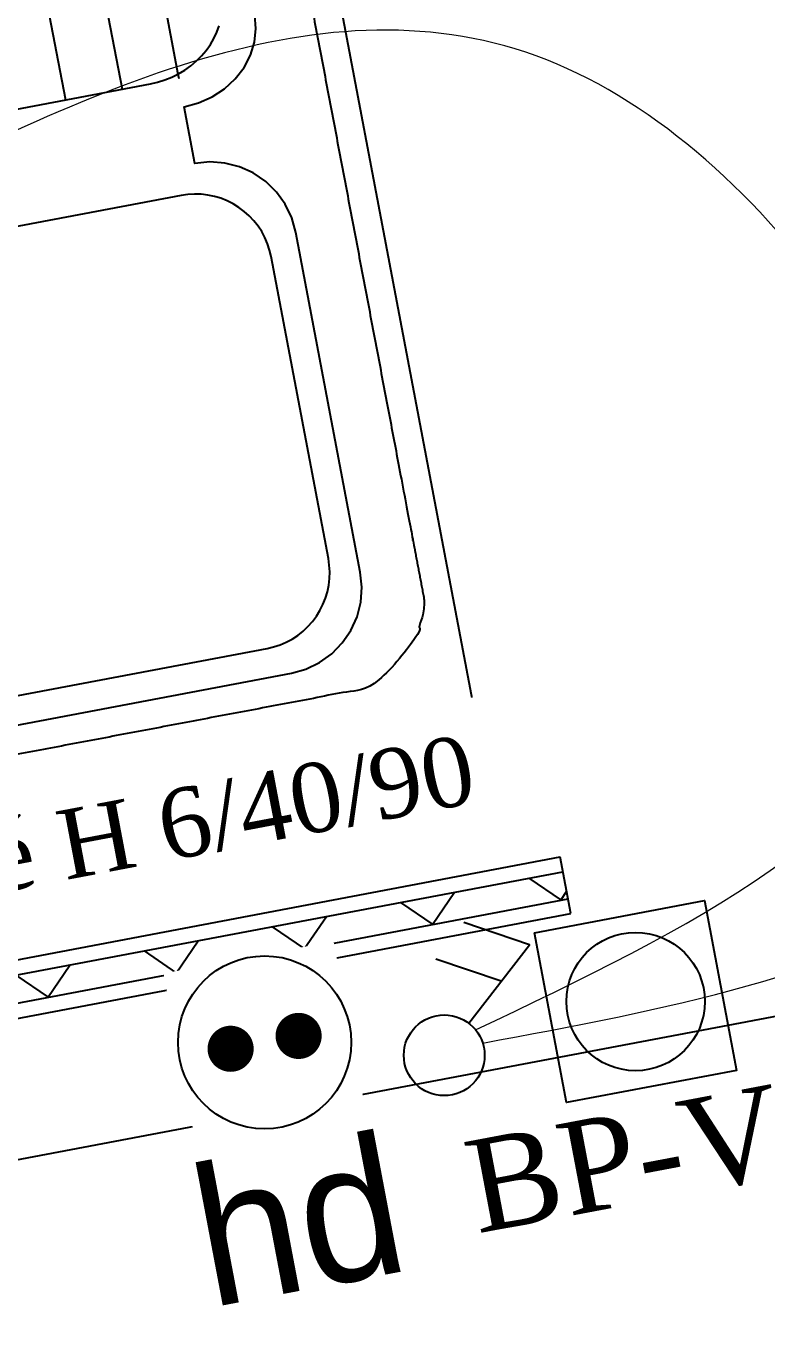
# Model space of a CAD drawing. Header units: centimetres. Extents: x 209280 to 319866, y -365283 to -277503.
# Drawn here: x 226734 to 227376, y -316852 to -315708 of the extents above; entities that cross this region are included whole.
import ezdxf

# ---------------------------------------------------------------- set-up
doc = ezdxf.new("R2010")
doc.units = ezdxf.units.CM
doc.layers.get('0').update_dxf_attribs({"color": 252})
doc.layers.add('prlm-ELEC-CFO', color=1, linetype='Continuous', lineweight=25)
doc.layers.add('prlm-VMC', color=93, linetype='Continuous')
doc.layers.add('prlm-ZEROPLOT', color=254, linetype='Continuous', plot=False)
doc.styles.add('prlm-elec-cfo', font='comic.ttf', dxfattribs={"height": 12})
doc.styles.add('prlm-vmc', font='pala.ttf', dxfattribs={"height": 14})

# ---------------------------------------------------------------- blocks, each defined once
blk = doc.blocks.new('xi.bp-vmc-cui')
at = {"layer": 'prlm-VMC', "color": 0, "linetype": 'ByBlock', "lineweight": -2, "flags": 128}
blk.add_lwpolyline([(-7.5, 7.5), (7.5, 7.5), (7.5, -7.5), (-7.5, -7.5)], close=True, dxfattribs=at)
at = {"layer": 'prlm-VMC', "color": 0, "linetype": 'ByBlock', "lineweight": -2}
blk.add_circle((0, 0), 6, dxfattribs=at)
blk = doc.blocks.new('xi.PCHD')
at = {"color": 0, "lineweight": 5}
blk.add_wipeout([(-7.5, -7.5), (7.5, -7.5), (7.5, 7.5), (-7.5, 7.5)], dxfattribs=at).dxf.layer = 'prlm-ELEC-CFO'
at = {"layer": 'prlm-ELEC-CFO', "color": 0, "linetype": 'ByBlock', "lineweight": 5, "const_width": 2}
for points in [[(-4, 0, 1), (-2, 0, 1)], [(2, 0, 1), (4, 0, 1)]]:
    blk.add_lwpolyline(points, format="xyb", close=True, dxfattribs=at)
at = {"layer": 'prlm-ELEC-CFO', "color": 0, "linetype": 'ByBlock', "lineweight": -2}
blk.add_circle((0, 0), 7.5, dxfattribs=at)
blk = doc.blocks.new('xi.DA')
at = {"layer": 'prlm-ELEC-CFO', "color": 0}
for points in [[(0.61, -1.67), (7.04, 4.05), (1.81, 7.01)], [(4.05, 1.39), (-1.17, 4.34)]]:
    blk.add_lwpolyline(points, dxfattribs=at)
blk.add_circle((-2, -4), 3.5, dxfattribs=at)
blk = doc.blocks.new('Evier 01 100x60')
at = {"linetype": 'Continuous'}
for p, q in [((7.5, -35), (42.5, -35)), ((7.5, -40), (42.5, -40)), ((7.88, -45), (42.12, -45)), ((42.12, -45), (42.5, -45))]:
    blk.add_line(p, q, dxfattribs=at)
at = {"linetype": 'Continuous', "flags": 128}
blk.add_lwpolyline([(-10, 0), (110, 0), (110, -60), (-10, -60)], close=True, dxfattribs=at)
for points in [[(95, -15), (95, -45), (94.89, -46.3), (94.55, -47.57), (94, -48.75), (93.25, -49.82), (92.32, -50.75), (91.25, -51.5), (90.07, -52.05), (88.8, -52.39), (87.5, -52.5), (57.5, -52.5), (56.2, -52.39), (54.93, -52.05), (53.75, -51.5), (52.68, -50.75), (51.75, -49.82), (51, -48.75), (50.45, -47.57), (50.11, -46.3), (50, -45), (50, -45), (45, -45), (44.9, -46.3), (44.6, -47.57), (44.11, -48.75), (43.44, -49.82), (42.62, -50.75), (41.67, -51.5), (40.61, -52.05), (39.49, -52.39), (38.33, -52.5)], [(42.5, -17.5), (42.5, -42.5), (42.5, -42.5), (42.47, -43.15), (42.4, -43.8), (42.27, -44.44), (42.1, -45.07), (41.88, -45.67), (41.61, -46.25), (41.29, -46.8), (40.94, -47.32), (40.55, -47.8), (40.12, -48.25), (39.66, -48.64), (39.17, -49), (38.65, -49.3)], [(92.5, -16.67), (92.5, -43.33), (92.5, -43.33), (92.47, -43.91), (92.4, -44.49), (92.27, -45.06), (92.1, -45.61), (91.88, -46.15), (91.61, -46.67), (91.29, -47.16), (90.94, -47.62), (90.55, -48.05), (90.12, -48.44), (89.66, -48.79), (89.17, -49.11), (88.65, -49.38), (88.11, -49.6), (87.56, -49.77), (86.99, -49.9), (86.41, -49.97), (85.83, -50), (59.17, -50), (59.17, -50), (58.59, -49.97), (58.01, -49.9), (57.44, -49.77), (56.89, -49.6), (56.35, -49.38), (55.83, -49.11), (55.34, -48.79), (54.88, -48.44), (54.45, -48.05), (54.06, -47.62), (53.71, -47.16), (53.39, -46.67), (53.12, -46.15), (52.9, -45.61), (52.73, -45.06), (52.6, -44.49), (52.53, -43.91), (52.5, -43.33), (52.5, -16.67)]]:
    blk.add_lwpolyline(points, dxfattribs=at)
at = {"linetype": 'Continuous'}
blk.add_open_spline([(89.6, -2.5), (91.72, -2.5), (95.38, -4.69), (97.5, -8.49), (97.5, -30), (97.5, -51.51), (95.38, -55.31), (91.72, -57.5), (50, -57.5), (8.28, -57.5), (4.62, -55.31), (2.5, -51.51), (2.5, -30), (2.5, -8.49), (4.62, -4.69), (8.28, -2.5), (49.47, -2.5), (89.6, -2.5)], degree=2, knots=[0, 0, 0, 0.007967, 0.015935, 0.023902, 0.172105, 0.180072, 0.18804, 0.196007, 0.501992, 0.509959, 0.517926, 0.525894, 0.674097, 0.682064, 0.690032, 0.697999, 1, 1, 1], dxfattribs=at)

msp = doc.modelspace()

# ---------------------------------------------------------------- hatches: boundary and pattern name
at = {"linetype": 'Continuous'}
h = msp.add_hatch(dxfattribs=at)
h.set_pattern_fill('02_ISOLANT', color=256, scale=10, angle=10.723595, style=0, pattern_type=2)
h.set_pattern_definition([(55.723595, (88960.93, 134700.79), (-66.106423, 45.054865), []), (145.723595, (88960.93, 134700.79), (45.054865, 66.106423), [])])
h.paths.add_polyline_path([(224255.843, -316998.964), (224260.309, -317022.545), (227203.865, -316465.099), (227199.399, -316441.518)])

# ---------------------------------------------------------------- linework, layer by layer
for p, q in [((224253.424, -316986.191), (227196.98, -316428.745)), ((224255.843, -316998.964), (227199.399, -316441.518)), ((224255.843, -316998.964), (227199.399, -316441.518)), ((224260.309, -317022.545), (227203.865, -316465.099)), ((224260.309, -317022.545), (227203.865, -316465.099))]:
    msp.add_line(p, q, dxfattribs=at)
at = {"linetype": 'Continuous', "lineweight": 25}
for p, q in [((224253.424, -316986.191), (227196.98, -316428.745)), ((227206.284, -316477.872), (227196.98, -316428.745)), ((224262.728, -317035.318), (227206.284, -316477.872))]:
    msp.add_line(p, q, dxfattribs=at)
at = {"layer": 'prlm-ELEC-CFO', "lineweight": 13}
msp.add_spline([(227129.897, -316590.226), (227554.482, -316456.065), (227855.192, -315578.939)], degree=3, dxfattribs=at)
at = {"layer": 'prlm-ZEROPLOT'}
msp.add_lwpolyline([(221857.928, -314360.778), (228827.572, -313040.877), (229422.236, -316180.958), (222452.592, -317500.86)], close=True, dxfattribs=at)

# ---------------------------------------------------------------- block references
at = {"xscale": -10, "yscale": 10, "zscale": 10, "rotation": 100.7271894877604}
msp.add_blockref('Evier 01 100x60', (226345.083, -315419.636), dxfattribs=at)
at = {"layer": 'prlm-ELEC-CFO', "xscale": 10, "yscale": 10, "zscale": 10, "rotation": 10.72360141139323}
msp.add_blockref('xi.bp-vmc-cui', (227262.432, -316554.135), dxfattribs=at)

# ---------------------------------------------------------------- texts
at = {"layer": 'prlm-ELEC-CFO', "insert": (227110.455, -316676.753), "char_height": 80, "attachment_point": 1, "rotation": 10.723601, "style": 'prlm-vmc'}
msp.add_mtext_dynamic_manual_height_columns('BP-VMC', width=101.12978, gutter_width=50, heights=[0], dxfattribs=at)

# ---------------------------------------------------------------- next in the draw order: texts
at = {"layer": 'prlm-ELEC-CFO', "lineweight": 20, "insert": (226970.295, -316745.1), "char_height": 120, "attachment_point": 5, "rotation": 10.723601, "line_spacing_factor": 0.8, "style": 'prlm-elec-cfo', "bg_fill": 3, "box_fill_scale": 1.1, "bg_fill_color": 256, "bg_fill_transparency": 0}
msp.add_mtext('hd', dxfattribs=at)

# ---------------------------------------------------------------- next in the draw order: block references
at = {"layer": 'prlm-ELEC-CFO', "xscale": 10, "yscale": 10, "zscale": 10, "rotation": 10.72360141139323}
msp.add_blockref('xi.PCHD', (226940.836, -316589.544), dxfattribs=at)

# ---------------------------------------------------------------- next in the draw order: linework, layer by layer
at = {"layer": 'prlm-ELEC-CFO', "lineweight": 13}
msp.add_spline([(227123.767, -316578.799), (227521.906, -316257.689), (227194.44, -315740.99), (226587.543, -315864.86)], degree=3, dxfattribs=at)

# ---------------------------------------------------------------- next in the draw order: block references
at = {"layer": 'prlm-ELEC-CFO', "xscale": 10, "yscale": 10, "zscale": 10, "rotation": 10.72360141139323}
msp.add_blockref('xi.DA', (227108.732, -316557.748), dxfattribs=at)

# ---------------------------------------------------------------- next in the draw order: texts
at = {"layer": 'prlm-VMC', "ltscale": 25, "insert": (226834.542, -316406.146), "char_height": 60, "width": 586.14744, "attachment_point": 5, "rotation": 10.723601, "line_spacing_factor": 0.8, "style": 'prlm-vmc', "bg_fill": 2}
msp.add_mtext('Alizé H 6/40/90', dxfattribs=at)

doc.saveas('drawing.dxf')
